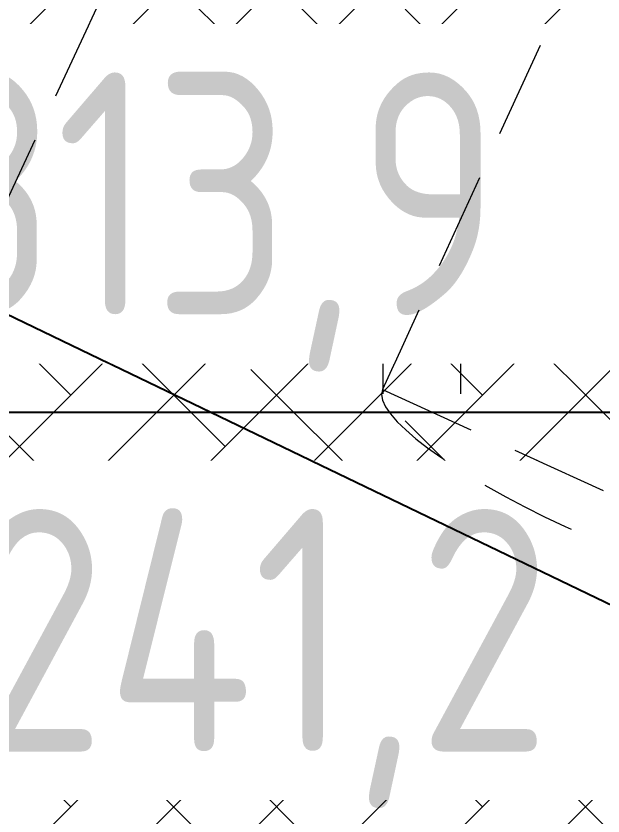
# Model space of a CAD drawing. Extents: x 1098675 to 1099684, y 381052 to 381453.
# Drawn here: x 1099248.909 to 1099251.933, y 381288.824 to 381292.947 of the extents above; entities that cross this region are included whole.
import ezdxf
from ezdxf.enums import TextEntityAlignment as Align

# ---------------------------------------------------------------- set-up
doc = ezdxf.new("R2010")
doc.units = 0
doc.header["$MEASUREMENT"] = 0
doc.set_wipeout_variables(frame=1)
doc.header["$PDMODE"] = 34
doc.header["$PDSIZE"] = -1
doc.linetypes.add('DASHED', pattern=[0.75, 0.5, -0.25])
doc.layers.get('0').update_dxf_attribs({"linetype": 'CONTINUOUS', "lineweight": 0})
doc.layers.get('Defpoints').update_dxf_attribs({"color": 252, "linetype": 'CONTINUOUS'})
for name, color, linetype, lineweight in [('ГП_БЛАГОУСТРОЙСТВО_озеленение', 73, 'CONTINUOUS', 5), ('ГП_ТЕКСТ_размеры', 7, 'CONTINUOUS', 5), ('линии построений', 252, 'CONTINUOUS', 0), ('Разбивочный Благоустройство', 7, 'CONTINUOUS', 20), ('Съемка', 253, 'CONTINUOUS', 20)]:
    doc.layers.add(name, color=color, linetype=linetype, lineweight=lineweight)
doc.styles.add('TOPO_D431', font='GOST2304A.ttf')
doc.styles.add('ГОСТ 2.304', font='GOST2304A.ttf')
doc.dimstyles.new('ISO-25', dxfattribs={"dimtxt": 1.5, "dimasz": 1.5, "dimexe": 1.25, "dimexo": 0, "dimtad": 1, "dimtxsty": 'TOPO_D431', "dimcen": 2.5, "dimazin": 0, "dimtfac": 1, "dimtmove": 0, "dimatfit": 3, "dimfxl": 1, "dimarcsym": 0})

# ---------------------------------------------------------------- blocks, each defined once
blk = doc.blocks.new('*D142')
at = {"layer": 'Defpoints', "color": 0, "linetype": 'Continuous', "lineweight": 60, "transparency": 16777216}
for p in [(1099245.410746768, 381308.0204116647), (1099272.819628797, 381295.0038694012), (1099271.293697973, 381291.7907228453)]:
    blk.add_point(p, dxfattribs=at)
at = {"layer": 'ГП_ТЕКСТ_размеры', "color": 0, "linetype": 'Continuous', "lineweight": -2, "transparency": 16777216}
for p, q in [((1099245.410746768, 381308.0204116647), (1099243.348584898, 381303.6781254961)), ((1099245.239783479, 381304.1637878532), (1099269.938730437, 381292.4342001009)), ((1099272.819628797, 381295.0038694012), (1099270.757466926, 381290.6615832326))]:
    blk.add_line(p, q, dxfattribs=at)
at = {"layer": 'ГП_ТЕКСТ_размеры', "color": 0, "linetype": 'Continuous', "lineweight": 60, "transparency": 16777216}
for points in [[(1099245.347029689, 381304.3896157758), (1099245.13253727, 381303.9379599307), (1099243.884815944, 381304.8072651088)], [(1099270.045976646, 381292.6600280235), (1099269.831484228, 381292.2083721785), (1099271.293697973, 381291.7907228453)]]:
    blk.add_solid(points, dxfattribs=at)
at = {"layer": 'ГП_ТЕКСТ_размеры', "color": 0, "linetype": 'Continuous', "transparency": 16777216, "insert": (1099258.227636378, 381299.6432270185), "char_height": 1.5, "attachment_point": 5, "rotation": 334.5968474065927, "style": 'TOPO_D431'}
blk.add_mtext('30,34', dxfattribs=at)
blk = doc.blocks.new('*D143')
at = {"layer": 'Defpoints', "color": 0, "linetype": 'Continuous', "lineweight": 60, "transparency": 16777216}
for p in [(1099247.321117685, 381287.362234469), (1099249.845387289, 381286.145870531), (1099249.180997425, 381284.7670898162)]:
    blk.add_point(p, dxfattribs=at)
at = {"layer": 'Разбивочный Благоустройство', "color": 0, "linetype": 'Continuous', "lineweight": -2, "transparency": 16777216}
for p, q in [((1099247.972264737, 381288.7135329249), (1099248.623411789, 381290.0648313806)), ((1099249.845387289, 381286.145870531), (1099246.195035639, 381287.9048570124)), ((1099247.321117685, 381287.362234469), (1099246.656727821, 381285.9834537543)), ((1099249.180997425, 381284.7670898162), (1099245.530645774, 381286.5260762977)), ((1099246.005580768, 381284.6321552986), (1099242.279290312, 381276.8991393485))]:
    blk.add_line(p, q, dxfattribs=at)
at = {"layer": 'Разбивочный Благоустройство', "color": 0, "linetype": 'Continuous', "lineweight": 60, "transparency": 16777216}
for points in [[(1099247.747048328, 381288.8220574335), (1099248.197481146, 381288.6050084162), (1099247.321117685, 381287.362234469)], [(1099245.780364359, 381284.7406798073), (1099246.230797178, 381284.5236307899), (1099246.656727821, 381285.9834537543)]]:
    blk.add_solid(points, dxfattribs=at)
at = {"layer": 'Разбивочный Благоустройство', "color": 0, "linetype": 'Continuous', "transparency": 16777216, "insert": (1099241.768300827, 381279.2667696095), "char_height": 1.5, "attachment_point": 5, "rotation": 64.27208569628293, "style": 'TOPO_D431'}
blk.add_mtext('1,53', dxfattribs=at)
blk = doc.blocks.new('*D148')
at = {"layer": 'Defpoints', "color": 0, "linetype": 'Continuous', "lineweight": 60, "transparency": 16777216}
for p in [(1099240.635020244, 381291.683620172), (1099274.707630088, 381278.9655145574), (1099273.265606369, 381275.9708712099)]:
    blk.add_point(p, dxfattribs=at)
at = {"layer": 'Разбивочный Благоустройство', "color": 0, "linetype": 'Continuous', "lineweight": -2, "transparency": 16777216}
for p, q in [((1099240.635020244, 381291.683620172), (1099242.619361848, 381295.8044923207)), ((1099243.428518525, 381294.0274820585), (1099273.356155526, 381279.6162960185)), ((1099273.265606369, 381275.9708712099), (1099275.249947972, 381280.0917433586))]:
    blk.add_line(p, q, dxfattribs=at)
at = {"layer": 'Разбивочный Благоустройство', "color": 0, "linetype": 'Continuous', "lineweight": 60, "transparency": 16777216}
for points in [[(1099243.536982102, 381294.2527278188), (1099243.320054948, 381293.8022362983), (1099242.077043963, 381294.6782635195)], [(1099273.464619103, 381279.8415417788), (1099273.247691949, 381279.3910502583), (1099274.707630088, 381278.9655145574)]]:
    blk.add_solid(points, dxfattribs=at)
at = {"layer": 'Разбивочный Благоустройство', "color": 0, "linetype": 'Continuous', "transparency": 16777216, "insert": (1099259.037962784, 381288.1626567786), "char_height": 1.5, "attachment_point": 5, "rotation": 334.28758594148945, "style": 'TOPO_D431'}
blk.add_mtext('36,22', dxfattribs=at)
blk = doc.blocks.new('*D211')
at = {"layer": 'Defpoints', "color": 0, "lineweight": 60, "ltscale": 5.5, "transparency": 16777216}
for p in [(1099225.198467726, 381294.5331487136), (1099300.375745912, 381258.3580520914), (1099296.997999702, 381251.3385887003)]:
    blk.add_point(p, dxfattribs=at)
at = {"layer": 'ГП_ТЕКСТ_размеры', "color": 0, "lineweight": -2, "ltscale": 5.5, "transparency": 16777216}
for p, q in [((1099225.198467726, 381294.5331487136), (1099221.278711944, 381286.3873081111)), ((1099223.172374171, 381286.8632738348), (1099295.646347048, 381251.9890001881)), ((1099300.375745912, 381258.3580520914), (1099296.455990129, 381250.2122114888))]:
    blk.add_line(p, q, dxfattribs=at)
at = {"layer": 'ГП_ТЕКСТ_размеры', "color": 0, "lineweight": 60, "ltscale": 5.5, "transparency": 16777216}
for points in [[(1099223.280776085, 381287.088549277), (1099223.063972256, 381286.6379983925), (1099221.820721517, 381287.5136853226)], [(1099295.754748963, 381252.2142756304), (1099295.537945134, 381251.7637247458), (1099296.997999702, 381251.3385887003)]]:
    blk.add_solid(points, dxfattribs=at)
at = {"layer": 'ГП_ТЕКСТ_размеры', "color": 0, "ltscale": 5.5, "transparency": 16777216, "insert": (1099260.054619326, 381270.767081433), "char_height": 1.5, "attachment_point": 5, "rotation": 334.3032699272084, "style": 'TOPO_D431'}
blk.add_mtext('83,43', dxfattribs=at)
blk = doc.blocks.new('Съемка')
at = {"layer": 'Съемка', "color": 8, "linetype": 'Continuous', "lineweight": 20}
for points in [[(1099250.8, 381290.9999999999), (1099250.8, 381291.5999999999)], [(1099251.2, 381290.9999999999), (1099251.2, 381291.5999999999)]]:
    blk.add_lwpolyline(points, dxfattribs=at)
blk = doc.blocks.new('A$C6aa56c05')
at = {"linetype": 'DASHED'}
for p, q in [((-13.71679943357594, 6.173368569638114, -100.1083465771108), (-18.58987387549132, -4.463508109329268, -100.1083465771108)), ((-18.58987387549132, -4.463508109329268, -100.1083465771108), (-16.49886393011548, -5.421462914149743, -100.1083465771108))]:
    blk.add_line(p, q, dxfattribs=at)
at = {"linetype": 'DASHED', "elevation": -100.0957368765861}
blk.add_lwpolyline([(-19.79075741162524, 2.339024555054493), (-18.15940331760794, 1.57831164781237), (-20.86744462931529, -4.221391933970153), (-22.49879799829796, -3.46067936491454)], close=True, dxfattribs=at)
at = {"linetype": 'DASHED'}
blk.add_ellipse((-17.54436890291981, -4.942485511710402, -100.1209562776354), major_axis=(-1.045504972717545, 0.4789774024136067), ratio=0.2173913043478261, start_param=0, end_param=3.141592653589793, dxfattribs=at)

msp = doc.modelspace()

# ---------------------------------------------------------------- block references
at = {"layer": 'Съемка', "color": 6, "lineweight": 30}
msp.add_blockref('Съемка', (0, 0), dxfattribs=at)

# ---------------------------------------------------------------- next in the draw order: hatches: boundary and pattern name
at = {"layer": 'ГП_БЛАГОУСТРОЙСТВО_озеленение', "linetype": 'Continuous'}
h = msp.add_hatch(dxfattribs=at)
h.set_pattern_fill('ANSI38', color=8, scale=3)
h.set_pattern_definition([(45, (0, 0), (-0.2651650429449554, 0.2651650429449554), []), (135, (0, 0), (-0.795495128834866, 0.2651650429449554), [0.9375, -0.5625])])
h.paths.add_polyline_path([(1099319.782868678, 381299.515236297), (1099295.532524626, 381310.9179024285, 0.1506937580058445), (1099295.525519556, 381309.2175716563), (1099317.674240921, 381298.8038351739), (1099300.244258481, 381261.8604495371), (1099240.211002126, 381290.7887732301), (1099239.54518228, 381289.4049827254), (1099300.973916809, 381259.8481456187), (1099301.258616903, 381260.2219190636)])
at = {"layer": 'ГП_БЛАГОУСТРОЙСТВО_озеленение', "linetype": 'Continuous', "lineweight": 5, "ltscale": 1.5, "true_color": 0xcd6928}
h = msp.add_hatch(dxfattribs=at)
h.set_pattern_fill('HONEY', color=32, scale=2.5)
h.set_pattern_definition([(0, (255.1238677971996, -66.35520277352771), (0.46875, 0.270632938682637), [0.3125, -0.625]), (120, (255.1238677971996, -66.35520277352771), (-0.4687499999999999, 0.2706329386826372), [0.3124999999999999, -0.6249999999999998]), (59.99999999999999, (255.1238677971996, -66.35520277352771), (1.040834085586084e-16, 0.5412658773652742), [-0.625, 0.3125])])
h.paths.add_polyline_path([(1099243.104387046, 381307.3718768514), (1099247.202809564, 381305.5099190106), (1099240.211002126, 381290.7887732303), (1099300.244350181, 381261.8606430607), (1099317.674332621, 381298.8040286975), (1099295.525611256, 381309.2177651799, 0.2266487472224181), (1099296.99396777, 381307.4223660682), (1099316.34267219, 381298.325122675), (1099299.770164513, 381263.1991812587), (1099241.990543039, 381291.0413134284), (1099249.186365321, 381306.2273615719), (1099245.397076973, 381308.0269034829, 0.4127029557094982), (1099229.275460227, 381303.0474008566), (1099237.550649824, 381299.0514632213), (1099234.156775719, 381291.9978874056), (1099235.508449854, 381291.3475205614), (1099239.552602392, 381299.7525867636), (1099231.415968342, 381303.6689437795, -0.3222408170105187)])
at = {"layer": 'ГП_БЛАГОУСТРОЙСТВО_озеленение', "linetype": 'Continuous'}
h = msp.add_hatch(dxfattribs=at)
h.set_pattern_fill('ANSI38', color=8, scale=3)
h.set_pattern_definition([(45, (131.3367671181913, -55.84880905773025), (-0.2651650429449554, 0.2651650429449554), []), (135, (131.3367671181913, -55.84880905773025), (-0.795495128834866, 0.2651650429449554), [0.9375, -0.5625])])
h.paths.add_polyline_path([(1099249.186365321, 381306.2273615719), (1099241.977432372, 381291.0475397151), (1099273.252495701, 381275.9770974966), (1099277.384425601, 381284.5823231456, 0.4090054284833332), (1099273.037222147, 381294.9177817156), (1099270.562328775, 381296.0758664678), (1099270.454987176, 381295.8498376839), (1099276.640179409, 381289.4872404886, -0.4785756666124238), (1099276.297882774, 381287.0805626495), (1099270.254352163, 381281.5750777121, -0.4005543770069366), (1099268.183865262, 381281.6229653896), (1099262.065558462, 381287.7375388504, -0.4226030577077595), (1099262.086885281, 381289.8804002312), (1099268.601703505, 381296.0869035152, -0.3341881754722477), (1099270.396390451, 381295.9069151722), (1099270.52837582, 381296.0919908055)])

# ---------------------------------------------------------------- next in the draw order: linework, layer by layer
at = {"layer": 'ГП_ТЕКСТ_размеры', "linetype": 'Continuous', "lineweight": 25, "ltscale": 0.5}
msp.add_line((1099242.640506714, 381290.9056738413), (1099253.734256714, 381290.9056738413), dxfattribs=at)
at = {"layer": 'линии построений', "color": 2, "linetype": 'Continuous'}
msp.add_circle((1099235.174087908, 381296.7267907749), 20, dxfattribs=at)

# ---------------------------------------------------------------- next in the draw order: dimensions: what is measured, and where the dimension line sits
at = {"layer": 'ГП_ТЕКСТ_размеры', "color": 7, "linetype": 'Continuous'}
dim = msp.add_aligned_dim(p1=(1099245.410746768, 381308.0204116647), p2=(1099272.819628797, 381295.0038694012), distance=-3.557074032003716, dimstyle='ISO-25', dxfattribs=at)
dim.commit()
dim.dimension.update_dxf_attribs({"geometry": '*D142', "text_midpoint": (1099258.227636378, 381299.6432270185)})
at = {"layer": 'ГП_ТЕКСТ_размеры', "color": 7, "ltscale": 5.5}
dim = msp.add_aligned_dim(p1=(1099225.198467726, 381294.5331487136), p2=(1099300.375745911, 381258.3580520914), distance=-7.789867505298246, dimstyle='ISO-25', dxfattribs=at)
dim.commit()
dim.dimension.update_dxf_attribs({"geometry": '*D211', "text_midpoint": (1099260.054619326, 381270.767081433)})

# ---------------------------------------------------------------- next in the draw order: wipeouts: each hides what was drawn before it
at = {"color": 7, "linetype": 'Continuous', "lineweight": 25, "ltscale": 0.5, "true_color": 0xffffff}
for points in [[(1099243.593631714, 381291.1556738413), (1099252.781131714, 381291.1556738413), (1099252.781131714, 381292.90567384136), (1099243.593631714, 381292.90567384136)], [(1099243.140506714, 381288.9056738413), (1099253.234256714, 381288.9056738413), (1099253.234256714, 381290.6556738413), (1099243.140506714, 381290.6556738413)]]:
    msp.add_wipeout(points, dxfattribs=at).dxf.layer = 'ГП_ТЕКСТ_размеры'

# ---------------------------------------------------------------- next in the draw order: block references
at = {"linetype": 'Continuous', "lineweight": 60}
msp.add_blockref('A$C6aa56c05', (1099269.386419177, 381295.4854038459), dxfattribs=at)

# ---------------------------------------------------------------- next in the draw order: texts
at = {"layer": 'ГП_ТЕКСТ_размеры', "linetype": 'Continuous', "lineweight": 25, "ltscale": 0.5, "style": 'ГОСТ 2.304'}
msp.add_text('Х=381313,9', height=1.25, dxfattribs=at).set_placement((1099248.187381714, 381291.4056738413), align=Align.CENTER)
msp.add_text('У=1099241,2', height=1.25, dxfattribs=at).set_placement((1099248.187381714, 381290.4056738413), align=Align.TOP_CENTER)

# ---------------------------------------------------------------- next in the draw order: dimensions: what is measured, and where the dimension line sits
at = {"layer": 'Разбивочный Благоустройство', "color": 7, "linetype": 'Continuous'}
dim = msp.add_aligned_dim(p1=(1099240.635020244, 381291.6836201719), p2=(1099273.265606369, 381275.9708712098), distance=3.323751071586297, dimstyle='ISO-25', dxfattribs=at)
dim.commit()
dim.dimension.update_dxf_attribs({"geometry": '*D148', "text_midpoint": (1099259.037962784, 381288.1626567786)})
dim = msp.add_linear_dim(base=(1099247.321117685, 381287.362234469), p1=(1099249.180997425, 381284.7670898163), p2=(1099249.845387289, 381286.1458705309), angle=64.272085705081, dimstyle='ISO-25', dxfattribs=at)
dim.commit()
dim.dimension.update_dxf_attribs({"geometry": '*D143', "text_midpoint": (1099243.108893856, 381278.6207811564), "dimtype": 161})

doc.saveas('drawing.dxf')
